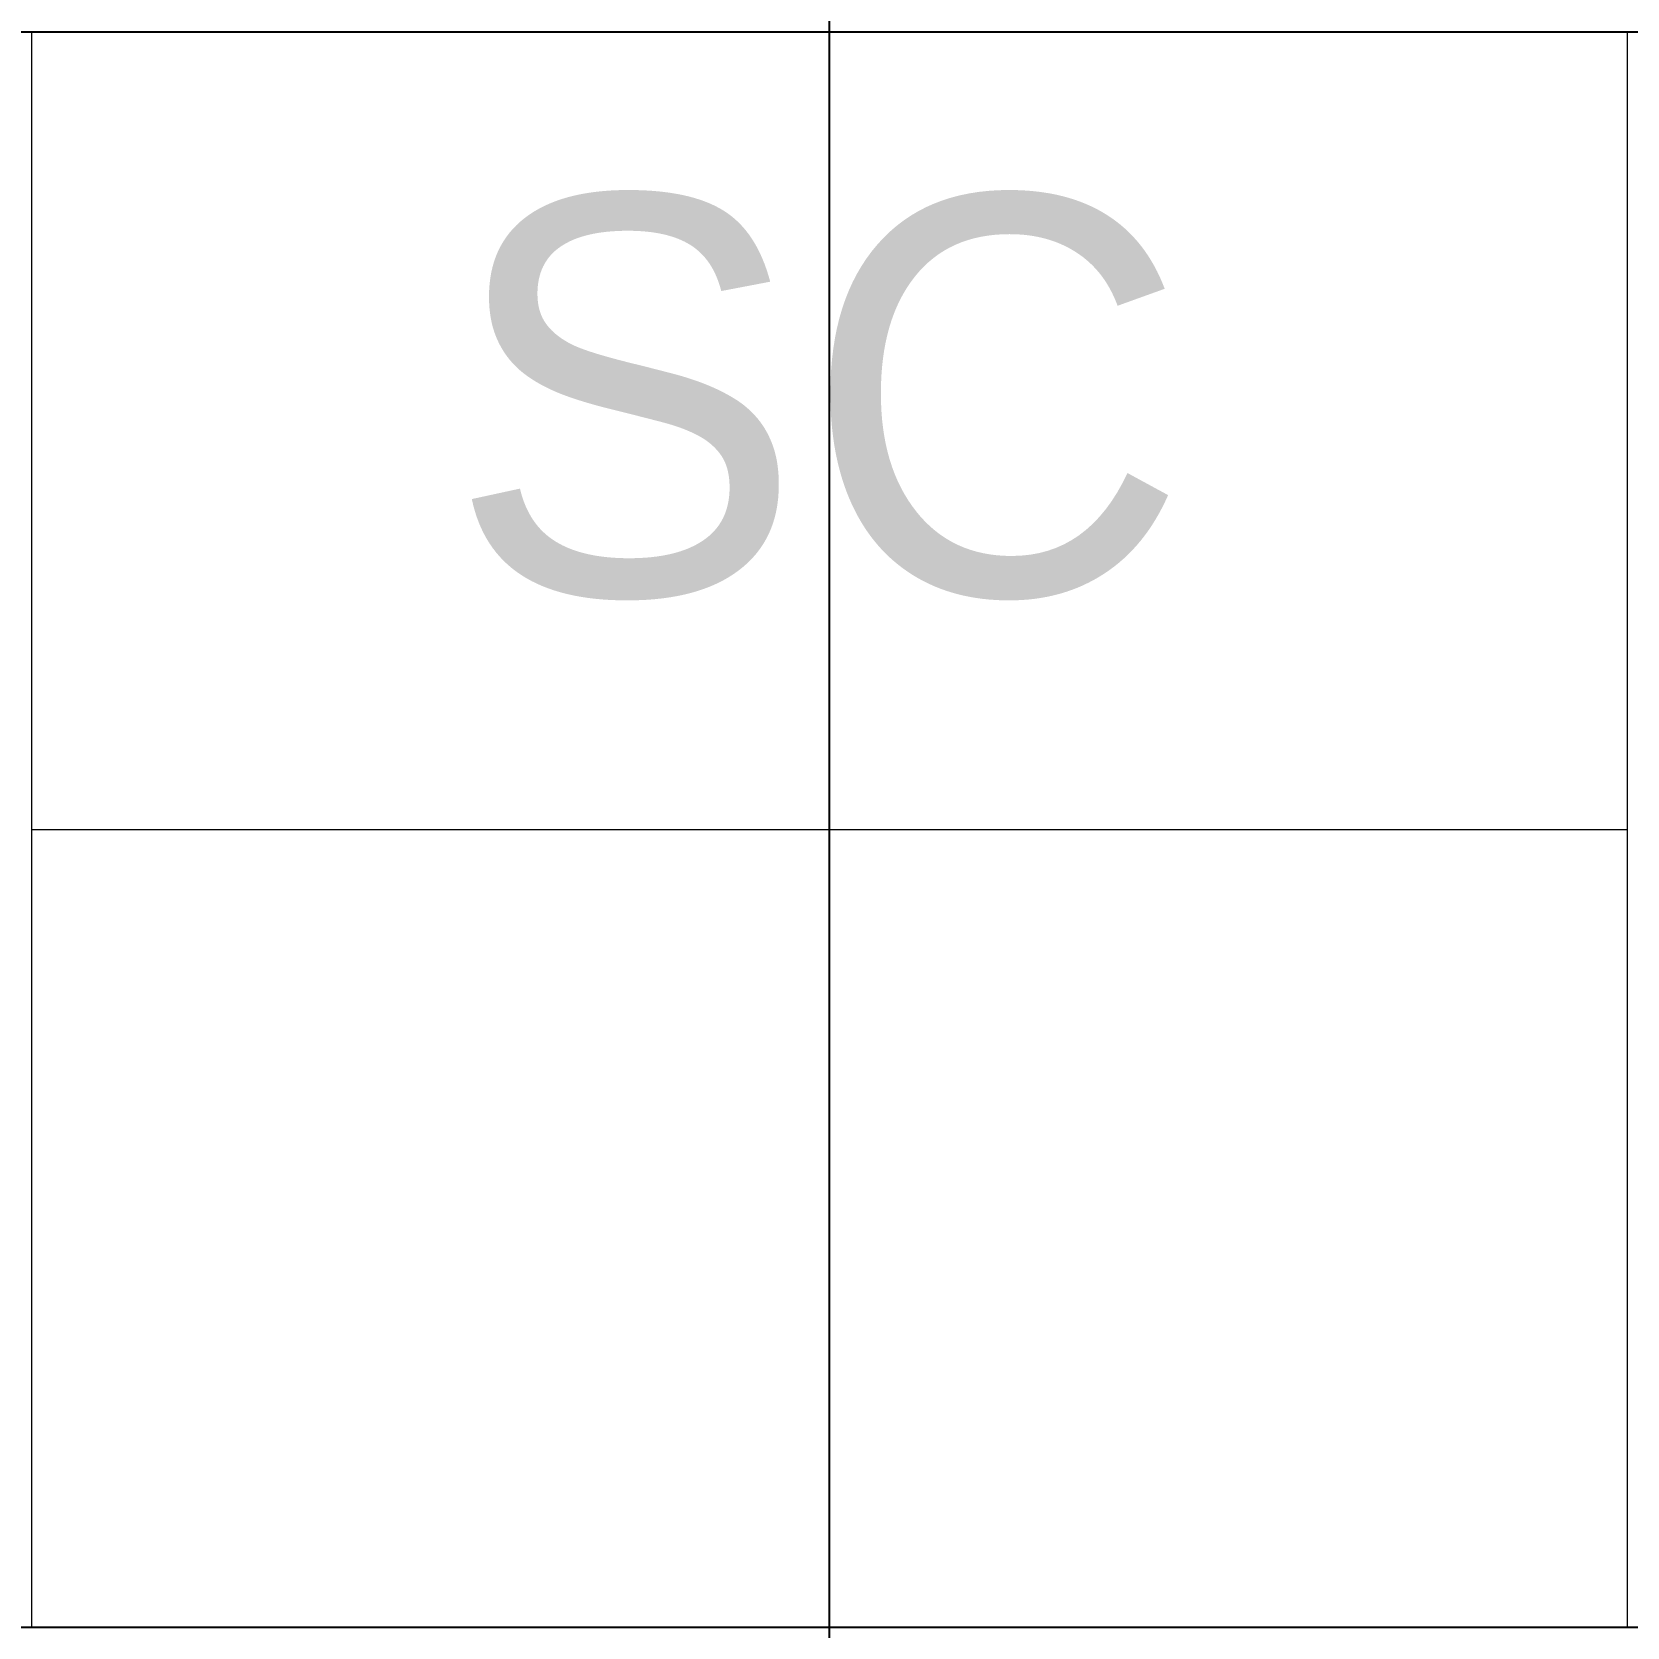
# Model space of a CAD drawing. Header units: millimetres. Extents: x 2479.315 to 2479.327, y 1939.1341 to 1939.1461.
import ezdxf

# ---------------------------------------------------------------- set-up
doc = ezdxf.new("R2010")
doc.units = ezdxf.units.MM
doc.header["$PDMODE"] = 2
doc.layers.add('Level 23', color=9, linetype='Continuous', lineweight=0, true_color=0xc8c8c8)
doc.layers.add('Level 5', color=9, linetype='Continuous', lineweight=0, true_color=0xc8c8c8)
doc.styles.add('Styledgn000', font='dgn000.shx')

# ---------------------------------------------------------------- blocks, each defined once
blk = doc.blocks.new('SC1')
at = {"layer": 'Level 23', "color": 216, "linetype": 'Continuous', "lineweight": 13, "true_color": 0x731487}
blk.add_line((0, 0.006), (0.012, 0.006), dxfattribs=at)
at = {"layer": 'Level 23', "color": 216, "linetype": 'Continuous', "lineweight": 13, "true_color": 0x731487, "flags": 128}
blk.add_lwpolyline([(0, 0.012), (0.012, 0.012), (0.012, 0), (0, 0), (0, 0.012)], dxfattribs=at)
at = {"layer": 'Level 5', "color": 9, "linetype": 'Continuous', "lineweight": 13, "true_color": 0xc8c8c8, "insert": (0.005914, 0.009245), "char_height": 0.003, "attachment_point": 5, "line_spacing_factor": 0.8, "style": 'Styledgn000'}
blk.add_mtext('SC', dxfattribs=at)

msp = doc.modelspace()

# ---------------------------------------------------------------- linework, layer by layer
for p in [(2479.320975, 1939.146072), (2479.320975, 1939.134072)]:
    msp.add_point(p)

# ---------------------------------------------------------------- block references
at = {"color": 9, "linetype": 'Continuous', "lineweight": 0, "true_color": 0xc8c8c8}
msp.add_blockref('SC1', (2479.314975, 1939.134072), dxfattribs=at)

doc.saveas('drawing.dxf')
